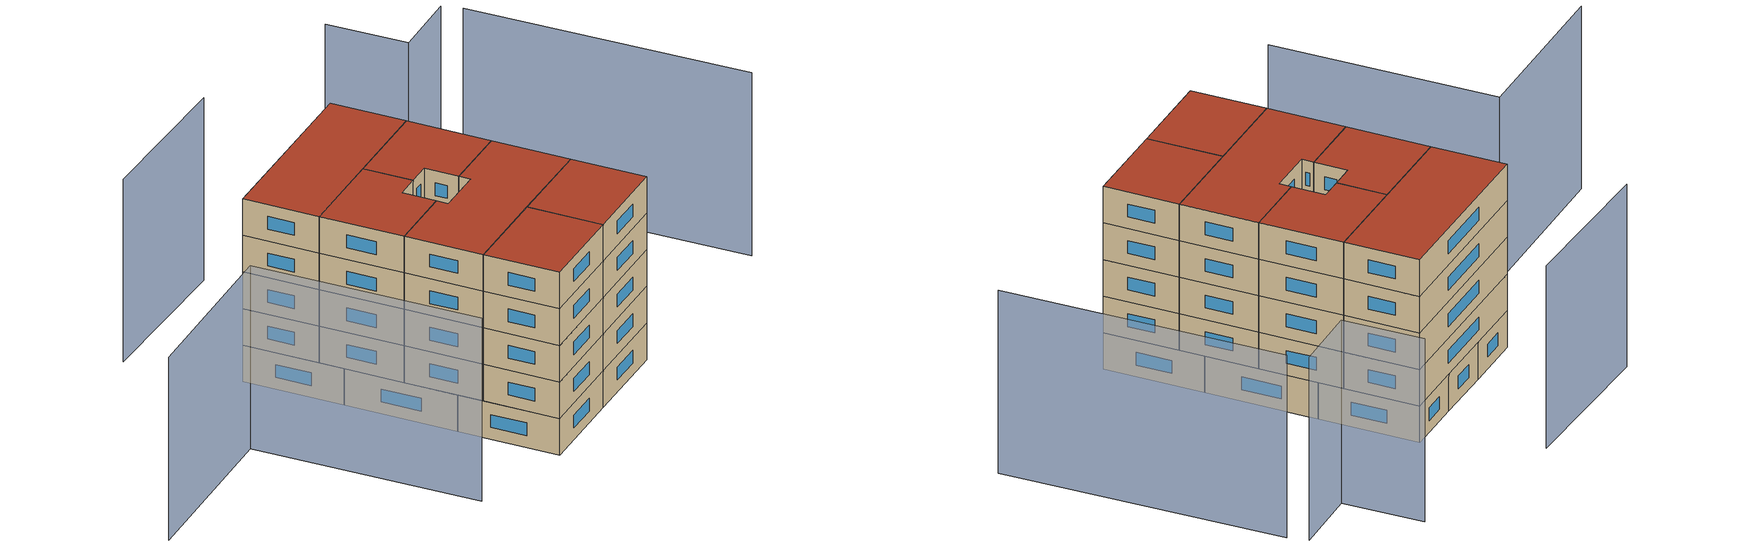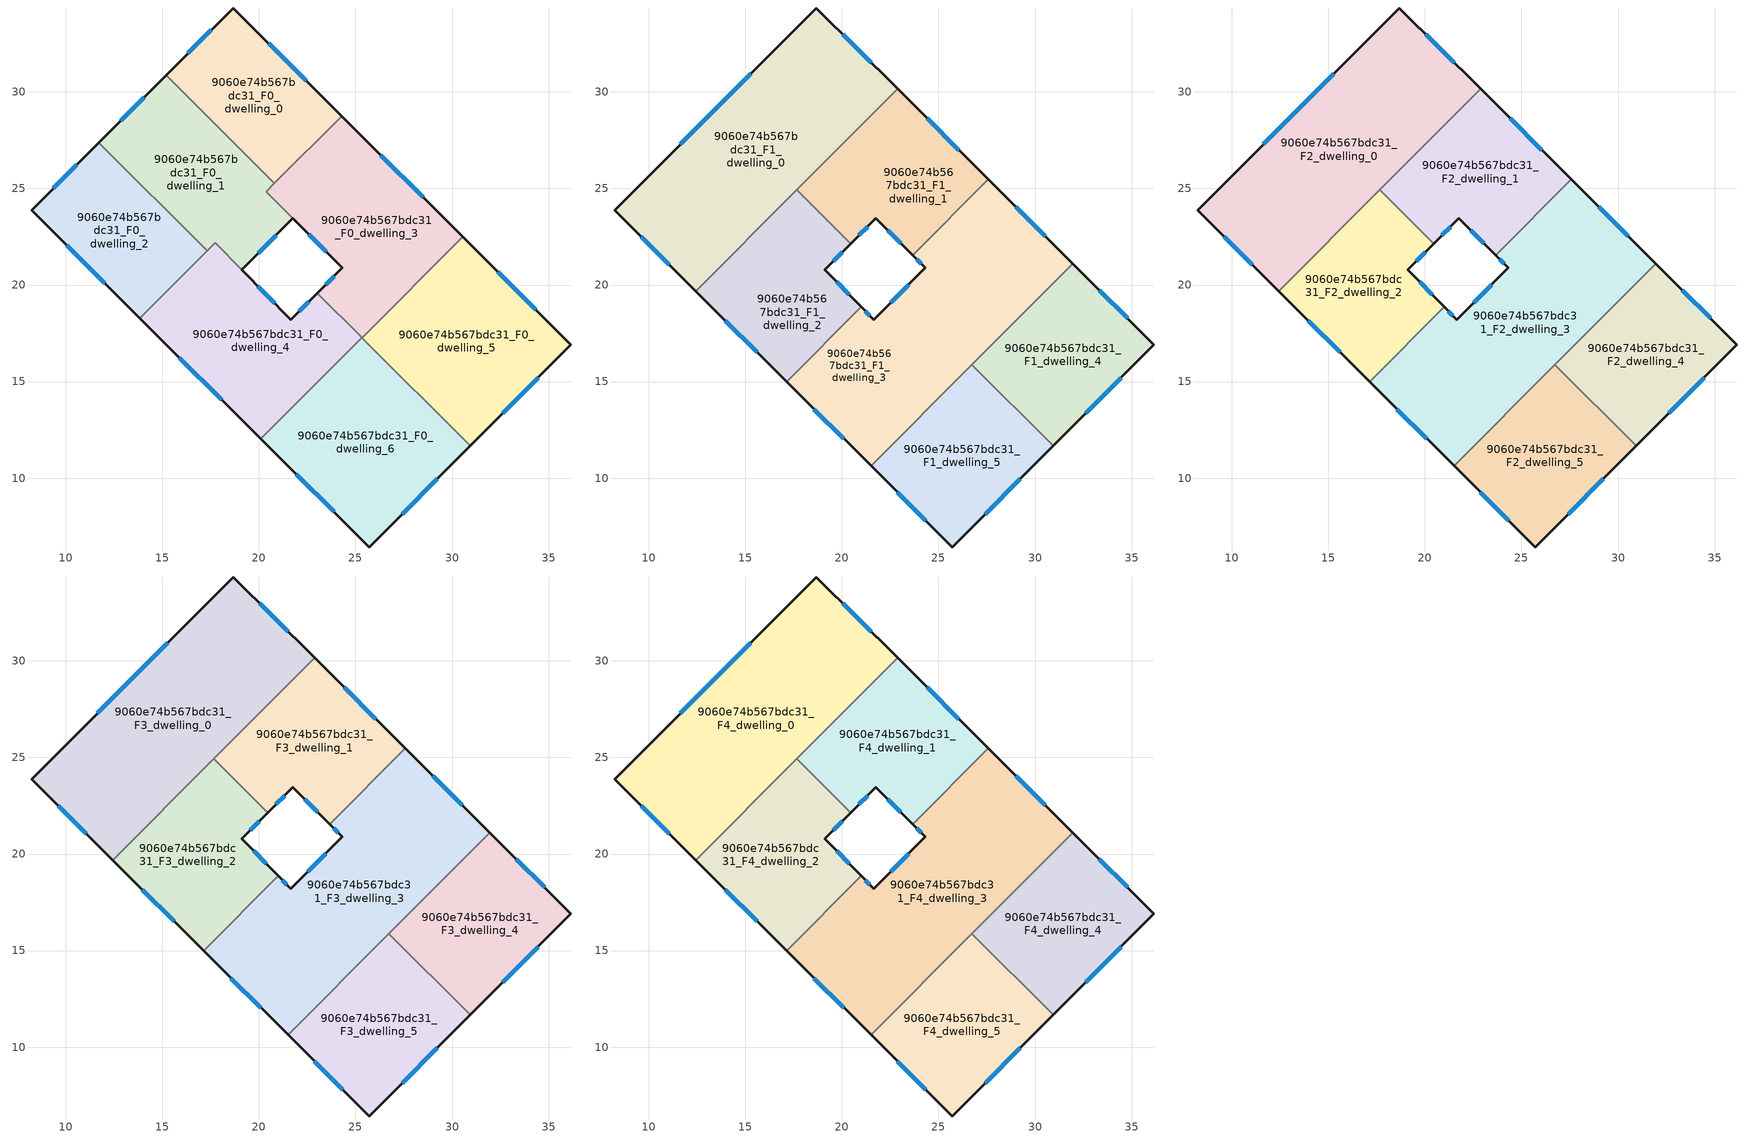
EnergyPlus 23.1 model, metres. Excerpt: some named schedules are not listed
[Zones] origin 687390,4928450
9060e74b567bdc31_F0_dwelling_0
 floor ground (EU_floor_Construction): 24.28,28.75 20.8,25.26 15.19,30.85 18.68,34.34 z0
 wall outside (EU_wall_Construction): 24.28,28.75 18.68,34.34 15.19,30.85 z0:3
 wall to 9060e74b567bdc31_F0_dwelling_1 (EU_wall_Construction): 15.19,30.85 20.8,25.26 z0:3
 wall to 9060e74b567bdc31_F0_dwelling_3 (EU_wall_Construction): 20.8,25.26 24.28,28.75 z0:3
 window (EU_Window_Construction): 17.54,33.21 16.33,31.99 / 22.46,30.57 20.5,32.53 z0.98:2.02
 ceiling adiabatic (EU_roof_Construction): 20.8,25.26 24.28,28.75 22.88,30.15 19.4,26.66 z3
9060e74b567bdc31_F0_dwelling_1
 floor ground (EU_floor_Construction): 20.8,25.26 20.38,24.83 21.76,23.45 19.11,20.78 17.73,22.18 17.32,21.77 11.71,27.36 15.19,30.85 z0
 wall outside (EU_wall_Construction): 15.19,30.85 11.71,27.36 / 19.11,20.78 21.76,23.45 z0:3
 wall to 9060e74b567bdc31_F0_dwelling_2 (EU_wall_Construction): 11.71,27.36 17.32,21.77 z0:3
 wall to 9060e74b567bdc31_F0_dwelling_4 (EU_wall_Construction): 17.32,21.77 17.73,22.18 19.11,20.78 z0:3
 wall to 9060e74b567bdc31_F0_dwelling_3 (EU_wall_Construction): 21.76,23.45 20.38,24.83 20.8,25.26 z0:3
 window (EU_Window_Construction): 14.06,29.72 12.84,28.5 / 19.97,21.65 20.9,22.59 z0.98:2.02
9060e74b567bdc31_F0_dwelling_2
 floor ground (EU_floor_Construction): 17.32,21.77 13.84,18.28 8.23,23.87 11.71,27.36 z0
 wall outside (EU_wall_Construction): 11.71,27.36 8.23,23.87 13.84,18.28 z0:3
 wall to 9060e74b567bdc31_F0_dwelling_4 (EU_wall_Construction): 13.84,18.28 17.32,21.77 z0:3
 window (EU_Window_Construction): 10.05,22.05 12.01,20.1 / 10.58,26.23 9.36,25.01 z0.98:2.02
9060e74b567bdc31_F0_dwelling_3
 floor ground (EU_floor_Construction): 30.55,22.5 25.34,17.28 23.03,19.58 24.33,20.88 20.38,24.83 24.28,28.75 z0
 wall outside (EU_wall_Construction): 30.55,22.5 24.28,28.75 / 21.76,23.45 24.33,20.88 23.03,19.58 z0:3
 wall to 9060e74b567bdc31_F0_dwelling_4 (EU_wall_Construction): 23.03,19.58 25.34,17.28 z0:3
 wall to 9060e74b567bdc31_F0_dwelling_5 (EU_wall_Construction): 25.34,17.28 30.55,22.5 z0:3
 window (EU_Window_Construction): 23.9,20.46 23.45,20.01 / 28.51,24.53 26.32,26.72 / 22.59,22.62 23.49,21.72 z0.98:2.02
9060e74b567bdc31_F0_dwelling_4
 floor ground (EU_floor_Construction): 23.03,19.58 25.34,17.28 20.1,12.03 13.84,18.28 17.73,22.18 21.65,18.2 z0
 wall outside (EU_wall_Construction): 23.03,19.58 21.65,18.2 19.11,20.78 / 13.84,18.28 20.1,12.03 z0:3
 wall to 9060e74b567bdc31_F0_dwelling_6 (EU_wall_Construction): 20.1,12.03 25.33,17.26 z0:3
 wall to 9060e74b567bdc31_F0_dwelling_5 (EU_wall_Construction): 25.32,17.26 25.34,17.28 z0:3
 window (EU_Window_Construction): 22.58,19.14 22.1,18.65 / 15.88,16.25 18.07,14.06 / 20.82,19.04 19.93,19.95 z0.98:2.02
9060e74b567bdc31_F0_dwelling_5
 floor ground (EU_floor_Construction): 36.16,16.9 30.94,11.67 25.32,17.26 30.55,22.5 z0
 wall outside (EU_wall_Construction): 30.94,11.67 36.16,16.9 30.55,22.5 z0:3
 wall to 9060e74b567bdc31_F0_dwelling_6 (EU_wall_Construction): 25.32,17.26 30.94,11.67 z0:3
 window (EU_Window_Construction): 34.33,18.72 32.37,20.68 / 32.63,13.37 34.46,15.2 z0.98:2.02
9060e74b567bdc31_F0_dwelling_6
 floor ground (EU_floor_Construction): 30.94,11.67 25.72,6.43 20.1,12.03 25.32,17.26 z0
 wall outside (EU_wall_Construction): 20.1,12.03 25.72,6.43 30.94,11.67 z0:3
 window (EU_Window_Construction): 27.41,8.14 29.24,9.97 / 21.93,10.21 23.89,8.25 z0.98:2.02
9060e74b567bdc31_F1_dwelling_0
 floor to 9060e74b567bdc31_F0_dwelling_0 (EU_floor_Construction): 22.88,30.15 19.4,26.66 15.19,30.85 18.68,34.34 z3
 floor to 9060e74b567bdc31_F0_dwelling_2 (EU_floor_Construction): 15.92,23.17 12.44,19.68 8.23,23.87 11.71,27.36 z3
 floor to 9060e74b567bdc31_F0_dwelling_1 (EU_floor_Construction): 19.4,26.66 15.92,23.17 11.71,27.36 15.19,30.85 z3
 wall outside (EU_wall_Construction): 22.88,30.15 18.68,34.34 8.23,23.87 12.44,19.68 z3:6
 wall to 9060e74b567bdc31_F1_dwelling_2 (EU_wall_Construction): 12.44,19.68 17.67,24.93 z3:6
 wall to 9060e74b567bdc31_F1_dwelling_1 (EU_wall_Construction): 17.67,24.93 22.88,30.15 z3:6
 window (EU_Window_Construction): 15.28,30.94 11.63,27.28 / 21.51,31.51 20.04,32.98 / 9.6,22.51 11.07,21.04 z3.98:5.02
9060e74b567bdc31_F1_dwelling_1
 floor to 9060e74b567bdc31_F0_dwelling_3 (EU_floor_Construction): 27.57,25.47 23.66,21.55 20.38,24.83 24.28,28.75 z3
 floor to 9060e74b567bdc31_F0_dwelling_1 (EU_floor_Construction): 20.8,25.26 20.38,24.83 21.76,23.45 20.46,22.15 17.67,24.92 19.4,26.66 z3
 floor adiabatic (EU_floor_Construction): 24.28,28.75 20.38,24.83 20.8,25.26 19.4,26.66 22.88,30.15 z3
 wall outside (EU_wall_Construction): 27.57,25.47 22.88,30.15 / 20.46,22.14 21.76,23.45 23.66,21.55 z3:6
 wall to 9060e74b567bdc31_F1_dwelling_2 (EU_wall_Construction): 17.67,24.92 20.46,22.14 z3:6
 wall to 9060e74b567bdc31_F1_dwelling_3 (EU_wall_Construction): 23.66,21.55 27.57,25.47 z3:6
 window (EU_Window_Construction): 26.05,26.99 24.41,28.63 / 22.38,22.83 23.04,22.17 / 20.88,22.57 21.33,23.03 z3.98:5.02
9060e74b567bdc31_F1_dwelling_2
 floor to 9060e74b567bdc31_F0_dwelling_1 (EU_floor_Construction): 20.46,22.15 19.11,20.78 17.73,22.18 17.32,21.77 15.92,23.17 17.67,24.92 z3
 floor to 9060e74b567bdc31_F0_dwelling_4 (EU_floor_Construction): 17.73,22.18 20.99,18.87 17.13,15 13.84,18.28 z3
 floor to 9060e74b567bdc31_F0_dwelling_2 (EU_floor_Construction): 17.32,21.77 13.84,18.28 12.44,19.68 15.92,23.17 z3
 wall outside (EU_wall_Construction): 12.44,19.68 17.13,15 / 20.99,18.87 19.11,20.78 20.46,22.14 z3:6
 wall to 9060e74b567bdc31_F1_dwelling_3 (EU_wall_Construction): 17.13,15 20.99,18.87 z3:6
 window (EU_Window_Construction): 13.96,18.15 15.6,16.52 / 19.55,21.23 20.02,21.7 / 20.38,19.49 19.72,20.16 z3.98:5.02
9060e74b567bdc31_F1_dwelling_3
 floor to 9060e74b567bdc31_F0_dwelling_4 (EU_floor_Construction): 25.34,17.28 20.1,12.03 17.13,15 20.99,18.87 21.65,18.2 23.03,19.58 z3
 floor to 9060e74b567bdc31_F0_dwelling_3 (EU_floor_Construction): 30.55,22.5 25.34,17.28 23.03,19.58 24.33,20.88 23.66,21.55 27.57,25.47 z3
 floor to 9060e74b567bdc31_F0_dwelling_5 (EU_floor_Construction): 31.95,21.1 26.73,15.87 25.33,17.26 30.55,22.5 z3
 floor to 9060e74b567bdc31_F0_dwelling_6 (EU_floor_Construction): 26.73,15.87 21.51,10.63 20.1,12.03 25.33,17.26 z3
 wall outside (EU_wall_Construction): 23.66,21.55 24.33,20.88 21.65,18.2 20.99,18.87 / 31.95,21.1 27.57,25.47 / 17.13,15 21.51,10.63 z3:6
 wall to 9060e74b567bdc31_F1_dwelling_4 (EU_wall_Construction): 26.73,15.87 31.95,21.1 z3:6
 wall to 9060e74b567bdc31_F1_dwelling_5 (EU_wall_Construction): 21.51,10.63 26.73,15.87 z3:6
 window (EU_Window_Construction): 21.43,18.42 21.21,18.65 / 23.45,20.01 22.52,19.08 / 23.88,21.33 24.11,21.1 / 30.53,22.52 29,24.05 / 18.55,13.58 20.08,12.05 z3.98:5.02
9060e74b567bdc31_F1_dwelling_4
 floor to 9060e74b567bdc31_F0_dwelling_5 (EU_floor_Construction): 36.16,16.9 30.94,11.67 26.73,15.87 31.95,21.1 z3
 wall outside (EU_wall_Construction): 30.94,11.67 36.16,16.9 31.95,21.1 z3:6
 wall to 9060e74b567bdc31_F1_dwelling_5 (EU_wall_Construction): 26.73,15.87 30.94,11.67 z3:6
 window (EU_Window_Construction): 34.79,18.27 33.32,19.74 / 32.63,13.37 34.46,15.2 z3.98:5.02
9060e74b567bdc31_F1_dwelling_5
 floor to 9060e74b567bdc31_F0_dwelling_6 (EU_floor_Construction): 30.94,11.67 25.72,6.43 21.51,10.63 26.73,15.87 z3
 wall outside (EU_wall_Construction): 21.51,10.63 25.72,6.43 30.94,11.67 z3:6
 window (EU_Window_Construction): 27.41,8.14 29.24,9.97 / 22.88,9.27 24.35,7.8 z3.98:5.02
9060e74b567bdc31_F2_dwelling_0
 floor to 9060e74b567bdc31_F1_dwelling_0 (EU_floor_Construction): 22.88,30.15 12.44,19.68 8.23,23.87 18.68,34.34 z6
 wall outside (EU_wall_Construction): 22.88,30.15 18.68,34.34 8.23,23.87 12.44,19.68 z6:9
 wall to 9060e74b567bdc31_F2_dwelling_2 (EU_wall_Construction): 12.44,19.68 17.67,24.93 z6:9
 wall to 9060e74b567bdc31_F2_dwelling_1 (EU_wall_Construction): 17.67,24.93 22.88,30.15 z6:9
 window (EU_Window_Construction): 15.28,30.94 11.63,27.28 / 21.51,31.51 20.04,32.98 / 9.6,22.51 11.07,21.04 z6.98:8.02
9060e74b567bdc31_F2_dwelling_1
 floor to 9060e74b567bdc31_F1_dwelling_1 (EU_floor_Construction): 27.57,25.47 23.66,21.55 21.76,23.45 20.46,22.14 17.67,24.92 22.88,30.15 z6
 wall outside (EU_wall_Construction): 27.57,25.47 22.88,30.15 / 20.46,22.14 21.76,23.45 23.66,21.55 z6:9
 wall to 9060e74b567bdc31_F2_dwelling_2 (EU_wall_Construction): 17.67,24.92 20.46,22.14 z6:9
 wall to 9060e74b567bdc31_F2_dwelling_3 (EU_wall_Construction): 23.66,21.55 27.57,25.47 z6:9
 window (EU_Window_Construction): 26.05,26.99 24.41,28.63 / 22.38,22.83 23.04,22.17 / 20.88,22.57 21.33,23.03 z6.98:8.02
9060e74b567bdc31_F2_dwelling_2
 floor to 9060e74b567bdc31_F1_dwelling_2 (EU_floor_Construction): 20.46,22.14 19.11,20.78 20.99,18.87 17.13,15 12.44,19.68 17.67,24.92 z6
 wall outside (EU_wall_Construction): 12.44,19.68 17.13,15 / 20.99,18.87 19.11,20.78 20.46,22.14 z6:9
 wall to 9060e74b567bdc31_F2_dwelling_3 (EU_wall_Construction): 17.13,15 20.99,18.87 z6:9
 window (EU_Window_Construction): 13.96,18.15 15.6,16.52 / 19.55,21.23 20.02,21.7 / 20.38,19.49 19.72,20.16 z6.98:8.02
9060e74b567bdc31_F2_dwelling_3
 floor to 9060e74b567bdc31_F1_dwelling_3 (EU_floor_Construction): 31.95,21.1 21.51,10.63 17.13,15 20.99,18.87 21.65,18.2 24.33,20.88 23.66,21.55 27.57,25.47 z6
 wall outside (EU_wall_Construction): 23.66,21.55 24.33,20.88 21.65,18.2 20.99,18.87 / 31.95,21.1 27.57,25.47 / 17.13,15 21.51,10.63 z6:9
 wall to 9060e74b567bdc31_F2_dwelling_4 (EU_wall_Construction): 26.73,15.87 31.95,21.1 z6:9
 wall to 9060e74b567bdc31_F2_dwelling_5 (EU_wall_Construction): 21.51,10.63 26.73,15.87 z6:9
 window (EU_Window_Construction): 21.43,18.42 21.21,18.65 / 23.45,20.01 22.52,19.08 / 23.88,21.33 24.11,21.1 / 30.53,22.52 29,24.05 / 18.55,13.58 20.08,12.05 z6.98:8.02
9060e74b567bdc31_F2_dwelling_4
 floor to 9060e74b567bdc31_F1_dwelling_4 (EU_floor_Construction): 36.16,16.9 30.94,11.67 26.73,15.87 31.95,21.1 z6
 wall outside (EU_wall_Construction): 30.94,11.67 36.16,16.9 31.95,21.1 z6:9
 wall to 9060e74b567bdc31_F2_dwelling_5 (EU_wall_Construction): 26.73,15.87 30.94,11.67 z6:9
 window (EU_Window_Construction): 34.79,18.27 33.32,19.74 / 32.63,13.37 34.46,15.2 z6.98:8.02
9060e74b567bdc31_F2_dwelling_5
 floor to 9060e74b567bdc31_F1_dwelling_5 (EU_floor_Construction): 30.94,11.67 25.72,6.43 21.51,10.63 26.73,15.87 z6
 wall outside (EU_wall_Construction): 21.51,10.63 25.72,6.43 30.94,11.67 z6:9
 window (EU_Window_Construction): 27.41,8.14 29.24,9.97 / 22.88,9.27 24.35,7.8 z6.98:8.02
9060e74b567bdc31_F3_dwelling_0
 floor to 9060e74b567bdc31_F2_dwelling_0 (EU_floor_Construction): 22.88,30.15 12.44,19.68 8.23,23.87 18.68,34.34 z9
 wall outside (EU_wall_Construction): 22.88,30.15 18.68,34.34 8.23,23.87 12.44,19.68 z9:12
 wall to 9060e74b567bdc31_F3_dwelling_2 (EU_wall_Construction): 12.44,19.68 17.67,24.93 z9:12
 wall to 9060e74b567bdc31_F3_dwelling_1 (EU_wall_Construction): 17.67,24.93 22.88,30.15 z9:12
 window (EU_Window_Construction): 15.28,30.94 11.63,27.28 / 21.51,31.51 20.04,32.98 / 9.6,22.51 11.07,21.04 z9.98:11.02
9060e74b567bdc31_F3_dwelling_1
 floor to 9060e74b567bdc31_F2_dwelling_1 (EU_floor_Construction): 27.57,25.47 23.66,21.55 21.76,23.45 20.46,22.14 17.67,24.92 22.88,30.15 z9
 wall outside (EU_wall_Construction): 27.57,25.47 22.88,30.15 / 20.46,22.14 21.76,23.45 23.66,21.55 z9:12
 wall to 9060e74b567bdc31_F3_dwelling_2 (EU_wall_Construction): 17.67,24.92 20.46,22.14 z9:12
 wall to 9060e74b567bdc31_F3_dwelling_3 (EU_wall_Construction): 23.66,21.55 27.57,25.47 z9:12
 window (EU_Window_Construction): 26.05,26.99 24.41,28.63 / 22.38,22.83 23.04,22.17 / 20.88,22.57 21.33,23.03 z9.98:11.02
9060e74b567bdc31_F3_dwelling_2
 floor to 9060e74b567bdc31_F2_dwelling_2 (EU_floor_Construction): 20.46,22.14 19.11,20.78 20.99,18.87 17.13,15 12.44,19.68 17.67,24.92 z9
 wall outside (EU_wall_Construction): 12.44,19.68 17.13,15 / 20.99,18.87 19.11,20.78 20.46,22.14 z9:12
 wall to 9060e74b567bdc31_F3_dwelling_3 (EU_wall_Construction): 17.13,15 20.99,18.87 z9:12
 window (EU_Window_Construction): 13.96,18.15 15.6,16.52 / 19.55,21.23 20.02,21.7 / 20.38,19.49 19.72,20.16 z9.98:11.02
9060e74b567bdc31_F3_dwelling_3
 floor to 9060e74b567bdc31_F2_dwelling_3 (EU_floor_Construction): 31.95,21.1 21.51,10.63 17.13,15 20.99,18.87 21.65,18.2 24.33,20.88 23.66,21.55 27.57,25.47 z9
 wall outside (EU_wall_Construction): 23.66,21.55 24.33,20.88 21.65,18.2 20.99,18.87 / 31.95,21.1 27.57,25.47 / 17.13,15 21.51,10.63 z9:12
 wall to 9060e74b567bdc31_F3_dwelling_4 (EU_wall_Construction): 26.73,15.87 31.95,21.1 z9:12
 wall to 9060e74b567bdc31_F3_dwelling_5 (EU_wall_Construction): 21.51,10.63 26.73,15.87 z9:12
 window (EU_Window_Construction): 21.43,18.42 21.21,18.65 / 23.45,20.01 22.52,19.08 / 23.88,21.33 24.11,21.1 / 30.53,22.52 29,24.05 / 18.55,13.58 20.08,12.05 z9.98:11.02
9060e74b567bdc31_F3_dwelling_4
 floor to 9060e74b567bdc31_F2_dwelling_4 (EU_floor_Construction): 36.16,16.9 30.94,11.67 26.73,15.87 31.95,21.1 z9
 wall outside (EU_wall_Construction): 30.94,11.67 36.16,16.9 31.95,21.1 z9:12
 wall to 9060e74b567bdc31_F3_dwelling_5 (EU_wall_Construction): 26.73,15.87 30.94,11.67 z9:12
 window (EU_Window_Construction): 34.79,18.27 33.32,19.74 / 32.63,13.37 34.46,15.2 z9.98:11.02
9060e74b567bdc31_F3_dwelling_5
 floor to 9060e74b567bdc31_F2_dwelling_5 (EU_floor_Construction): 30.94,11.67 25.72,6.43 21.51,10.63 26.73,15.87 z9
 wall outside (EU_wall_Construction): 21.51,10.63 25.72,6.43 30.94,11.67 z9:12
 window (EU_Window_Construction): 27.41,8.14 29.24,9.97 / 22.88,9.27 24.35,7.8 z9.98:11.02
9060e74b567bdc31_F4_dwelling_0
 floor to 9060e74b567bdc31_F3_dwelling_0 (EU_floor_Construction): 22.88,30.15 12.44,19.68 8.23,23.87 18.68,34.34 z12
 wall outside (EU_wall_Construction): 22.88,30.15 18.68,34.34 8.23,23.87 12.44,19.68 z12:15
 wall to 9060e74b567bdc31_F4_dwelling_2 (EU_wall_Construction): 12.44,19.68 17.67,24.93 z12:15
 wall to 9060e74b567bdc31_F4_dwelling_1 (EU_wall_Construction): 17.67,24.93 22.88,30.15 z12:15
 window (EU_Window_Construction): 15.28,30.94 11.63,27.28 / 21.51,31.51 20.04,32.98 / 9.6,22.51 11.07,21.04 z12.98:14.02
 roof outside (EU_roof_Construction): 12.44,19.68 22.88,30.15 18.68,34.34 8.23,23.87 z15
9060e74b567bdc31_F4_dwelling_1
 floor to 9060e74b567bdc31_F3_dwelling_1 (EU_floor_Construction): 27.57,25.47 23.66,21.55 21.76,23.45 20.46,22.14 17.67,24.92 22.88,30.15 z12
 wall outside (EU_wall_Construction): 27.57,25.47 22.88,30.15 / 20.46,22.14 21.76,23.45 23.66,21.55 z12:15
 wall to 9060e74b567bdc31_F4_dwelling_2 (EU_wall_Construction): 17.67,24.92 20.46,22.14 z12:15
 wall to 9060e74b567bdc31_F4_dwelling_3 (EU_wall_Construction): 23.66,21.55 27.57,25.47 z12:15
 window (EU_Window_Construction): 26.05,26.99 24.41,28.63 / 22.38,22.83 23.04,22.17 / 20.88,22.57 21.33,23.03 z12.98:14.02
 roof outside (EU_roof_Construction): 23.66,21.55 27.57,25.47 22.88,30.15 17.67,24.92 20.46,22.14 21.76,23.45 z15
9060e74b567bdc31_F4_dwelling_2
 floor to 9060e74b567bdc31_F3_dwelling_2 (EU_floor_Construction): 20.46,22.14 19.11,20.78 20.99,18.87 17.13,15 12.44,19.68 17.67,24.92 z12
 wall outside (EU_wall_Construction): 12.44,19.68 17.13,15 / 20.99,18.87 19.11,20.78 20.46,22.14 z12:15
 wall to 9060e74b567bdc31_F4_dwelling_3 (EU_wall_Construction): 17.13,15 20.99,18.87 z12:15
 window (EU_Window_Construction): 13.96,18.15 15.6,16.52 / 19.55,21.23 20.02,21.7 / 20.38,19.49 19.72,20.16 z12.98:14.02
 roof outside (EU_roof_Construction): 17.13,15 20.99,18.87 19.11,20.78 20.46,22.14 17.67,24.92 12.44,19.68 z15
9060e74b567bdc31_F4_dwelling_3
 floor to 9060e74b567bdc31_F3_dwelling_3 (EU_floor_Construction): 31.95,21.1 21.51,10.63 17.13,15 20.99,18.87 21.65,18.2 24.33,20.88 23.66,21.55 27.57,25.47 z12
 wall outside (EU_wall_Construction): 23.66,21.55 24.33,20.88 21.65,18.2 20.99,18.87 / 31.95,21.1 27.57,25.47 / 17.13,15 21.51,10.63 z12:15
 wall to 9060e74b567bdc31_F4_dwelling_4 (EU_wall_Construction): 26.73,15.87 31.95,21.1 z12:15
 wall to 9060e74b567bdc31_F4_dwelling_5 (EU_wall_Construction): 21.51,10.63 26.73,15.87 z12:15
 window (EU_Window_Construction): 21.43,18.42 21.21,18.65 / 23.45,20.01 22.52,19.08 / 23.88,21.33 24.11,21.1 / 30.53,22.52 29,24.05 / 18.55,13.58 20.08,12.05 z12.98:14.02
 roof outside (EU_roof_Construction): 21.51,10.63 31.95,21.1 27.57,25.47 23.66,21.55 24.33,20.88 21.65,18.2 20.99,18.87 17.13,15 z15
9060e74b567bdc31_F4_dwelling_4
 floor to 9060e74b567bdc31_F3_dwelling_4 (EU_floor_Construction): 36.16,16.9 30.94,11.67 26.73,15.87 31.95,21.1 z12
 wall outside (EU_wall_Construction): 30.94,11.67 36.16,16.9 31.95,21.1 z12:15
 wall to 9060e74b567bdc31_F4_dwelling_5 (EU_wall_Construction): 26.73,15.87 30.94,11.67 z12:15
 window (EU_Window_Construction): 34.79,18.27 33.32,19.74 / 32.63,13.37 34.46,15.2 z12.98:14.02
 roof outside (EU_roof_Construction): 30.94,11.67 36.16,16.9 31.95,21.1 26.73,15.87 z15
9060e74b567bdc31_F4_dwelling_5
 floor to 9060e74b567bdc31_F3_dwelling_5 (EU_floor_Construction): 30.94,11.67 25.72,6.43 21.51,10.63 26.73,15.87 z12
 wall outside (EU_wall_Construction): 21.51,10.63 25.72,6.43 30.94,11.67 z12:15
 window (EU_Window_Construction): 27.41,8.14 29.24,9.97 / 22.88,9.27 24.35,7.8 z12.98:14.02
 roof outside (EU_roof_Construction): 25.72,6.43 30.94,11.67 26.73,15.87 21.51,10.63 z15
shading: -4.37,4.83 5.46,14.86 / 5.46,14.86 18.32,2.27 / 10.53,38.19 1.23,29.41 / 48.18,28.05 32.13,43.63 / 30.74,44.44 26.82,40.37 / 26.82,40.37 22.18,44.83 z0:15
[Building]
EU S2 Campaign: North Axis=0; Terrain=City; Solar Distribution=FullExterior
[Site:Location]
Bologna: Latitude=44.5; Longitude=11.25; Time Zone=1; Elevation=37
[SizingPeriod:WeatherFileDays]
AnnualSizingPeriod: Begin Month=1; Begin Day of Month=1; End Month=12; End Day of Month=31; Day of Week for Start Day=Monday; Use Weather File Daylight Saving Period=No; Use Weather File Rain and Snow Indicators=No
[MATERIAL]
EU_InternalMass_Material: Roughness=MediumRough; Thickness=0.1; Conductivity=1; Density=1800; Specific Heat=900; Thermal Absorptance=0.9; Solar Absorptance=0.7; Visible Absorptance=0.7
[MATERIAL:NOMASS] Roughness=MediumRough; Thermal Absorptance=0.9; Solar Absorptance=0.7; Visible Absorptance=0.7
Name | Thermal Resistance
EU_wall_NoMass | 0.905828
EU_roof_NoMass | 0.37593
EU_floor_NoMass | 0.67114
[WINDOWMATERIAL:SIMPLEGLAZINGSYSTEM]
EU_Window_SimpleGlazing: UFactor=4.52486; Solar Heat Gain Coefficient=0.85; Visible Transmittance=0.85
[CONSTRUCTION]
EU_wall_Construction: EU_wall_NoMass
EU_roof_Construction: EU_roof_NoMass
EU_floor_Construction: EU_floor_NoMass
EU_Window_Construction: EU_Window_SimpleGlazing
EU_InternalMass_Construction: EU_InternalMass_Material
[ZONE] Type=1; Multiplier=1; Ceiling Height=autocalculate; Floor Area=autocalculate; Part of Total Floor Area=Yes
Name | Volume
9060e74b567bdc31_F0_dwelling_0 | 117.177
9060e74b567bdc31_F1_dwelling_0; 9060e74b567bdc31_F2_dwelling_0; 9060e74b567bdc31_F3_dwelling_0; 9060e74b567bdc31_F4_dwelling_0 | 263.621
9060e74b567bdc31_F0_dwelling_1 | 139.225
9060e74b567bdc31_F1_dwelling_1; 9060e74b567bdc31_F2_dwelling_1; 9060e74b567bdc31_F3_dwelling_1; 9060e74b567bdc31_F4_dwelling_1; 9060e74b567bdc31_F1_dwelling_2; 9060e74b567bdc31_F2_dwelling_2; 9060e74b567bdc31_F3_dwelling_2; 9060e74b567bdc31_F4_dwelling_2 | 131.827
9060e74b567bdc31_F0_dwelling_2 | 117.174
9060e74b567bdc31_F0_dwelling_3 | 164.961
9060e74b567bdc31_F1_dwelling_3; 9060e74b567bdc31_F2_dwelling_3; 9060e74b567bdc31_F3_dwelling_3; 9060e74b567bdc31_F4_dwelling_3 | 263.628
9060e74b567bdc31_F0_dwelling_4 | 164.542
9060e74b567bdc31_F1_dwelling_4; 9060e74b567bdc31_F2_dwelling_4; 9060e74b567bdc31_F3_dwelling_4; 9060e74b567bdc31_F4_dwelling_4 | 131.824
9060e74b567bdc31_F0_dwelling_5 | 175.772
9060e74b567bdc31_F1_dwelling_5; 9060e74b567bdc31_F2_dwelling_5; 9060e74b567bdc31_F3_dwelling_5; 9060e74b567bdc31_F4_dwelling_5 | 131.826
9060e74b567bdc31_F0_dwelling_6 | 175.754
[INTERNALMASS] Construction=EU_InternalMass_Construction
Name | Zone or ZoneList | Surface Area
9060e74b567bdc31_F0_dwelling_0_EU_InternalMass | 9060e74b567bdc31_F0_dwelling_0 | 39.059
9060e74b567bdc31_F0_dwelling_1_EU_InternalMass | 9060e74b567bdc31_F0_dwelling_1 | 46.4085
9060e74b567bdc31_F0_dwelling_2_EU_InternalMass | 9060e74b567bdc31_F0_dwelling_2 | 39.0575
9060e74b567bdc31_F0_dwelling_3_EU_InternalMass | 9060e74b567bdc31_F0_dwelling_3 | 54.986
9060e74b567bdc31_F0_dwelling_4_EU_InternalMass | 9060e74b567bdc31_F0_dwelling_4 | 54.8457
9060e74b567bdc31_F0_dwelling_5_EU_InternalMass | 9060e74b567bdc31_F0_dwelling_5 | 58.5905
9060e74b567bdc31_F0_dwelling_6_EU_InternalMass | 9060e74b567bdc31_F0_dwelling_6 | 58.5847
9060e74b567bdc31_F1_dwelling_0_EU_InternalMass | 9060e74b567bdc31_F1_dwelling_0 | 87.8735
9060e74b567bdc31_F1_dwelling_1_EU_InternalMass | 9060e74b567bdc31_F1_dwelling_1 | 43.9427
9060e74b567bdc31_F1_dwelling_2_EU_InternalMass | 9060e74b567bdc31_F1_dwelling_2 | 43.9426
9060e74b567bdc31_F1_dwelling_3_EU_InternalMass | 9060e74b567bdc31_F1_dwelling_3 | 87.8756
9060e74b567bdc31_F1_dwelling_4_EU_InternalMass | 9060e74b567bdc31_F1_dwelling_4 | 43.9414
9060e74b567bdc31_F1_dwelling_5_EU_InternalMass | 9060e74b567bdc31_F1_dwelling_5 | 43.9419
9060e74b567bdc31_F2_dwelling_0_EU_InternalMass | 9060e74b567bdc31_F2_dwelling_0 | 87.8735
9060e74b567bdc31_F2_dwelling_1_EU_InternalMass | 9060e74b567bdc31_F2_dwelling_1 | 43.9427
9060e74b567bdc31_F2_dwelling_2_EU_InternalMass | 9060e74b567bdc31_F2_dwelling_2 | 43.9426
9060e74b567bdc31_F2_dwelling_3_EU_InternalMass | 9060e74b567bdc31_F2_dwelling_3 | 87.8756
9060e74b567bdc31_F2_dwelling_4_EU_InternalMass | 9060e74b567bdc31_F2_dwelling_4 | 43.9414
9060e74b567bdc31_F2_dwelling_5_EU_InternalMass | 9060e74b567bdc31_F2_dwelling_5 | 43.9419
9060e74b567bdc31_F3_dwelling_0_EU_InternalMass | 9060e74b567bdc31_F3_dwelling_0 | 87.8735
9060e74b567bdc31_F3_dwelling_1_EU_InternalMass | 9060e74b567bdc31_F3_dwelling_1 | 43.9427
9060e74b567bdc31_F3_dwelling_2_EU_InternalMass | 9060e74b567bdc31_F3_dwelling_2 | 43.9426
9060e74b567bdc31_F3_dwelling_3_EU_InternalMass | 9060e74b567bdc31_F3_dwelling_3 | 87.8756
9060e74b567bdc31_F3_dwelling_4_EU_InternalMass | 9060e74b567bdc31_F3_dwelling_4 | 43.9414
9060e74b567bdc31_F3_dwelling_5_EU_InternalMass | 9060e74b567bdc31_F3_dwelling_5 | 43.9419
9060e74b567bdc31_F4_dwelling_0_EU_InternalMass | 9060e74b567bdc31_F4_dwelling_0 | 87.8735
9060e74b567bdc31_F4_dwelling_1_EU_InternalMass | 9060e74b567bdc31_F4_dwelling_1 | 43.9427
9060e74b567bdc31_F4_dwelling_2_EU_InternalMass | 9060e74b567bdc31_F4_dwelling_2 | 43.9426
9060e74b567bdc31_F4_dwelling_3_EU_InternalMass | 9060e74b567bdc31_F4_dwelling_3 | 87.8756
9060e74b567bdc31_F4_dwelling_4_EU_InternalMass | 9060e74b567bdc31_F4_dwelling_4 | 43.9414
9060e74b567bdc31_F4_dwelling_5_EU_InternalMass | 9060e74b567bdc31_F4_dwelling_5 | 43.9419
[OTHEREQUIPMENT] Fuel Type=Electricity; Design Level Calculation Method=Watts/Area; Power per Zone Floor Area=1; Fraction Latent=0; Fraction Radiant=0; Fraction Lost=0; Carbon Dioxide Generation Rate=0; EndUse Subcategory=EU_Step8_InternalGains
Name | Zone or ZoneList or Space or SpaceList | Schedule
EU_Step8_InternalGain_9060e74b567bdc31_F0_dwelling_0_f000 | 9060e74b567bdc31_F0_dwelling_0 | EU_Step8_GainSchedule_9060e74b567bdc31_F0_dwelling_0_f000
EU_Step8_InternalGain_9060e74b567bdc31_F0_dwelling_1_f000 | 9060e74b567bdc31_F0_dwelling_1 | EU_Step8_GainSchedule_9060e74b567bdc31_F0_dwelling_1_f000
EU_Step8_InternalGain_9060e74b567bdc31_F0_dwelling_2_f000 | 9060e74b567bdc31_F0_dwelling_2 | EU_Step8_GainSchedule_9060e74b567bdc31_F0_dwelling_2_f000
EU_Step8_InternalGain_9060e74b567bdc31_F0_dwelling_3_f000 | 9060e74b567bdc31_F0_dwelling_3 | EU_Step8_GainSchedule_9060e74b567bdc31_F0_dwelling_3_f000
EU_Step8_InternalGain_9060e74b567bdc31_F0_dwelling_4_f000 | 9060e74b567bdc31_F0_dwelling_4 | EU_Step8_GainSchedule_9060e74b567bdc31_F0_dwelling_4_f000
EU_Step8_InternalGain_9060e74b567bdc31_F0_dwelling_5_f000 | 9060e74b567bdc31_F0_dwelling_5 | EU_Step8_GainSchedule_9060e74b567bdc31_F0_dwelling_5_f000
EU_Step8_InternalGain_9060e74b567bdc31_F0_dwelling_6_f000 | 9060e74b567bdc31_F0_dwelling_6 | EU_Step8_GainSchedule_9060e74b567bdc31_F0_dwelling_6_f000
EU_Step8_InternalGain_9060e74b567bdc31_F1_dwelling_0_f000 | 9060e74b567bdc31_F1_dwelling_0 | EU_Step8_GainSchedule_9060e74b567bdc31_F1_dwelling_0_f000
EU_Step8_InternalGain_9060e74b567bdc31_F1_dwelling_1_f000 | 9060e74b567bdc31_F1_dwelling_1 | EU_Step8_GainSchedule_9060e74b567bdc31_F1_dwelling_1_f000
EU_Step8_InternalGain_9060e74b567bdc31_F1_dwelling_2_f000 | 9060e74b567bdc31_F1_dwelling_2 | EU_Step8_GainSchedule_9060e74b567bdc31_F1_dwelling_2_f000
EU_Step8_InternalGain_9060e74b567bdc31_F1_dwelling_3_f000 | 9060e74b567bdc31_F1_dwelling_3 | EU_Step8_GainSchedule_9060e74b567bdc31_F1_dwelling_3_f000
EU_Step8_InternalGain_9060e74b567bdc31_F1_dwelling_4_f000 | 9060e74b567bdc31_F1_dwelling_4 | EU_Step8_GainSchedule_9060e74b567bdc31_F1_dwelling_4_f000
EU_Step8_InternalGain_9060e74b567bdc31_F1_dwelling_5_f000 | 9060e74b567bdc31_F1_dwelling_5 | EU_Step8_GainSchedule_9060e74b567bdc31_F1_dwelling_5_f000
EU_Step8_InternalGain_9060e74b567bdc31_F2_dwelling_0_f000 | 9060e74b567bdc31_F2_dwelling_0 | EU_Step8_GainSchedule_9060e74b567bdc31_F2_dwelling_0_f000
EU_Step8_InternalGain_9060e74b567bdc31_F2_dwelling_1_f000 | 9060e74b567bdc31_F2_dwelling_1 | EU_Step8_GainSchedule_9060e74b567bdc31_F2_dwelling_1_f000
EU_Step8_InternalGain_9060e74b567bdc31_F2_dwelling_2_f000 | 9060e74b567bdc31_F2_dwelling_2 | EU_Step8_GainSchedule_9060e74b567bdc31_F2_dwelling_2_f000
EU_Step8_InternalGain_9060e74b567bdc31_F2_dwelling_3_f000 | 9060e74b567bdc31_F2_dwelling_3 | EU_Step8_GainSchedule_9060e74b567bdc31_F2_dwelling_3_f000
EU_Step8_InternalGain_9060e74b567bdc31_F2_dwelling_4_f000 | 9060e74b567bdc31_F2_dwelling_4 | EU_Step8_GainSchedule_9060e74b567bdc31_F2_dwelling_4_f000
EU_Step8_InternalGain_9060e74b567bdc31_F2_dwelling_5_f000 | 9060e74b567bdc31_F2_dwelling_5 | EU_Step8_GainSchedule_9060e74b567bdc31_F2_dwelling_5_f000
EU_Step8_InternalGain_9060e74b567bdc31_F3_dwelling_0_f000 | 9060e74b567bdc31_F3_dwelling_0 | EU_Step8_GainSchedule_9060e74b567bdc31_F3_dwelling_0_f000
EU_Step8_InternalGain_9060e74b567bdc31_F3_dwelling_1_f000 | 9060e74b567bdc31_F3_dwelling_1 | EU_Step8_GainSchedule_9060e74b567bdc31_F3_dwelling_1_f000
EU_Step8_InternalGain_9060e74b567bdc31_F3_dwelling_2_f000 | 9060e74b567bdc31_F3_dwelling_2 | EU_Step8_GainSchedule_9060e74b567bdc31_F3_dwelling_2_f000
EU_Step8_InternalGain_9060e74b567bdc31_F3_dwelling_3_f000 | 9060e74b567bdc31_F3_dwelling_3 | EU_Step8_GainSchedule_9060e74b567bdc31_F3_dwelling_3_f000
EU_Step8_InternalGain_9060e74b567bdc31_F3_dwelling_4_f000 | 9060e74b567bdc31_F3_dwelling_4 | EU_Step8_GainSchedule_9060e74b567bdc31_F3_dwelling_4_f000
EU_Step8_InternalGain_9060e74b567bdc31_F3_dwelling_5_f000 | 9060e74b567bdc31_F3_dwelling_5 | EU_Step8_GainSchedule_9060e74b567bdc31_F3_dwelling_5_f000
EU_Step8_InternalGain_9060e74b567bdc31_F4_dwelling_0_f000 | 9060e74b567bdc31_F4_dwelling_0 | EU_Step8_GainSchedule_9060e74b567bdc31_F4_dwelling_0_f000
EU_Step8_InternalGain_9060e74b567bdc31_F4_dwelling_1_f000 | 9060e74b567bdc31_F4_dwelling_1 | EU_Step8_GainSchedule_9060e74b567bdc31_F4_dwelling_1_f000
EU_Step8_InternalGain_9060e74b567bdc31_F4_dwelling_2_f000 | 9060e74b567bdc31_F4_dwelling_2 | EU_Step8_GainSchedule_9060e74b567bdc31_F4_dwelling_2_f000
EU_Step8_InternalGain_9060e74b567bdc31_F4_dwelling_3_f000 | 9060e74b567bdc31_F4_dwelling_3 | EU_Step8_GainSchedule_9060e74b567bdc31_F4_dwelling_3_f000
EU_Step8_InternalGain_9060e74b567bdc31_F4_dwelling_4_f000 | 9060e74b567bdc31_F4_dwelling_4 | EU_Step8_GainSchedule_9060e74b567bdc31_F4_dwelling_4_f000
EU_Step8_InternalGain_9060e74b567bdc31_F4_dwelling_5_f000 | 9060e74b567bdc31_F4_dwelling_5 | EU_Step8_GainSchedule_9060e74b567bdc31_F4_dwelling_5_f000
[ZONEVENTILATION:DESIGNFLOWRATE] Schedule=EU_AlwaysOn; Design Flow Rate Calculation Method=AirChanges/Hour; Air Changes per Hour=0.73129; Ventilation Type=Natural; Fan Pressure Rise=0; Fan Total Efficiency=1; Constant Term Coefficient=1; Temperature Term Coefficient=0; Velocity Term Coefficient=0; Velocity Squared Term Coefficient=0; Minimum Indoor Temperature=-100; Maximum Indoor Temperature=100; Delta Temperature=-100; Minimum Outdoor Temperature=-100; Maximum Outdoor Temperature=100; Maximum Wind Speed=40
Name | Zone or ZoneList or Space or SpaceList
EU_ConstantAir_9060e74b567bdc31_F0_dwelling_0 | 9060e74b567bdc31_F0_dwelling_0
EU_ConstantAir_9060e74b567bdc31_F0_dwelling_1 | 9060e74b567bdc31_F0_dwelling_1
EU_ConstantAir_9060e74b567bdc31_F0_dwelling_2 | 9060e74b567bdc31_F0_dwelling_2
EU_ConstantAir_9060e74b567bdc31_F0_dwelling_3 | 9060e74b567bdc31_F0_dwelling_3
EU_ConstantAir_9060e74b567bdc31_F0_dwelling_4 | 9060e74b567bdc31_F0_dwelling_4
EU_ConstantAir_9060e74b567bdc31_F0_dwelling_5 | 9060e74b567bdc31_F0_dwelling_5
EU_ConstantAir_9060e74b567bdc31_F0_dwelling_6 | 9060e74b567bdc31_F0_dwelling_6
EU_ConstantAir_9060e74b567bdc31_F1_dwelling_0 | 9060e74b567bdc31_F1_dwelling_0
EU_ConstantAir_9060e74b567bdc31_F1_dwelling_1 | 9060e74b567bdc31_F1_dwelling_1
EU_ConstantAir_9060e74b567bdc31_F1_dwelling_2 | 9060e74b567bdc31_F1_dwelling_2
EU_ConstantAir_9060e74b567bdc31_F1_dwelling_3 | 9060e74b567bdc31_F1_dwelling_3
EU_ConstantAir_9060e74b567bdc31_F1_dwelling_4 | 9060e74b567bdc31_F1_dwelling_4
EU_ConstantAir_9060e74b567bdc31_F1_dwelling_5 | 9060e74b567bdc31_F1_dwelling_5
EU_ConstantAir_9060e74b567bdc31_F2_dwelling_0 | 9060e74b567bdc31_F2_dwelling_0
EU_ConstantAir_9060e74b567bdc31_F2_dwelling_1 | 9060e74b567bdc31_F2_dwelling_1
EU_ConstantAir_9060e74b567bdc31_F2_dwelling_2 | 9060e74b567bdc31_F2_dwelling_2
EU_ConstantAir_9060e74b567bdc31_F2_dwelling_3 | 9060e74b567bdc31_F2_dwelling_3
EU_ConstantAir_9060e74b567bdc31_F2_dwelling_4 | 9060e74b567bdc31_F2_dwelling_4
EU_ConstantAir_9060e74b567bdc31_F2_dwelling_5 | 9060e74b567bdc31_F2_dwelling_5
EU_ConstantAir_9060e74b567bdc31_F3_dwelling_0 | 9060e74b567bdc31_F3_dwelling_0
EU_ConstantAir_9060e74b567bdc31_F3_dwelling_1 | 9060e74b567bdc31_F3_dwelling_1
EU_ConstantAir_9060e74b567bdc31_F3_dwelling_2 | 9060e74b567bdc31_F3_dwelling_2
EU_ConstantAir_9060e74b567bdc31_F3_dwelling_3 | 9060e74b567bdc31_F3_dwelling_3
EU_ConstantAir_9060e74b567bdc31_F3_dwelling_4 | 9060e74b567bdc31_F3_dwelling_4
EU_ConstantAir_9060e74b567bdc31_F3_dwelling_5 | 9060e74b567bdc31_F3_dwelling_5
EU_ConstantAir_9060e74b567bdc31_F4_dwelling_0 | 9060e74b567bdc31_F4_dwelling_0
EU_ConstantAir_9060e74b567bdc31_F4_dwelling_1 | 9060e74b567bdc31_F4_dwelling_1
EU_ConstantAir_9060e74b567bdc31_F4_dwelling_2 | 9060e74b567bdc31_F4_dwelling_2
EU_ConstantAir_9060e74b567bdc31_F4_dwelling_3 | 9060e74b567bdc31_F4_dwelling_3
EU_ConstantAir_9060e74b567bdc31_F4_dwelling_4 | 9060e74b567bdc31_F4_dwelling_4
EU_ConstantAir_9060e74b567bdc31_F4_dwelling_5 | 9060e74b567bdc31_F4_dwelling_5
[HVACTEMPLATE:THERMOSTAT] Constant Heating Setpoint=20; Constant Cooling Setpoint=50
EU_HeatOnly_9060e74b567bdc31_F0_dwelling_0; EU_HeatOnly_9060e74b567bdc31_F0_dwelling_1; EU_HeatOnly_9060e74b567bdc31_F0_dwelling_2; EU_HeatOnly_9060e74b567bdc31_F0_dwelling_3; EU_HeatOnly_9060e74b567bdc31_F0_dwelling_4; EU_HeatOnly_9060e74b567bdc31_F0_dwelling_5; EU_HeatOnly_9060e74b567bdc31_F0_dwelling_6; EU_HeatOnly_9060e74b567bdc31_F1_dwelling_0; EU_HeatOnly_9060e74b567bdc31_F1_dwelling_1; EU_HeatOnly_9060e74b567bdc31_F1_dwelling_2; EU_HeatOnly_9060e74b567bdc31_F1_dwelling_3; EU_HeatOnly_9060e74b567bdc31_F1_dwelling_4; EU_HeatOnly_9060e74b567bdc31_F1_dwelling_5; EU_HeatOnly_9060e74b567bdc31_F2_dwelling_0; EU_HeatOnly_9060e74b567bdc31_F2_dwelling_1; EU_HeatOnly_9060e74b567bdc31_F2_dwelling_2; EU_HeatOnly_9060e74b567bdc31_F2_dwelling_3; EU_HeatOnly_9060e74b567bdc31_F2_dwelling_4; EU_HeatOnly_9060e74b567bdc31_F2_dwelling_5; EU_HeatOnly_9060e74b567bdc31_F3_dwelling_0; EU_HeatOnly_9060e74b567bdc31_F3_dwelling_1; EU_HeatOnly_9060e74b567bdc31_F3_dwelling_2; EU_HeatOnly_9060e74b567bdc31_F3_dwelling_3; EU_HeatOnly_9060e74b567bdc31_F3_dwelling_4; EU_HeatOnly_9060e74b567bdc31_F3_dwelling_5; EU_HeatOnly_9060e74b567bdc31_F4_dwelling_0; EU_HeatOnly_9060e74b567bdc31_F4_dwelling_1; EU_HeatOnly_9060e74b567bdc31_F4_dwelling_2; EU_HeatOnly_9060e74b567bdc31_F4_dwelling_3; EU_HeatOnly_9060e74b567bdc31_F4_dwelling_4; EU_HeatOnly_9060e74b567bdc31_F4_dwelling_5
[HVACTEMPLATE:ZONE:IDEALLOADSAIRSYSTEM] System Availability Schedule=EU_AlwaysOn; Maximum Heating Supply Air Temperature=50; Minimum Cooling Supply Air Temperature=13; Maximum Heating Supply Air Humidity Ratio=0.0156; Minimum Cooling Supply Air Humidity Ratio=0.0077; Heating Limit=NoLimit; Cooling Limit=NoLimit; Heating Availability Schedule=EU_AlwaysOn; Cooling Availability Schedule=EU_CoolingOff; Dehumidification Control Type=ConstantSensibleHeatRatio; Cooling Sensible Heat Ratio=0.7; Dehumidification Setpoint=60; Humidification Control Type=None; Humidification Setpoint=30; Outdoor Air Method=None; Outdoor Air Flow Rate per Person=0.00944; Outdoor Air Flow Rate per Zone Floor Area=0; Outdoor Air Flow Rate per Zone=0; Demand Controlled Ventilation Type=None; Outdoor Air Economizer Type=NoEconomizer; Heat Recovery Type=None; Sensible Heat Recovery Effectiveness=0.7; Latent Heat Recovery Effectiveness=0.65
Name | Template Thermostat
9060e74b567bdc31_F0_dwelling_0 | EU_HeatOnly_9060e74b567bdc31_F0_dwelling_0
9060e74b567bdc31_F0_dwelling_1 | EU_HeatOnly_9060e74b567bdc31_F0_dwelling_1
9060e74b567bdc31_F0_dwelling_2 | EU_HeatOnly_9060e74b567bdc31_F0_dwelling_2
9060e74b567bdc31_F0_dwelling_3 | EU_HeatOnly_9060e74b567bdc31_F0_dwelling_3
9060e74b567bdc31_F0_dwelling_4 | EU_HeatOnly_9060e74b567bdc31_F0_dwelling_4
9060e74b567bdc31_F0_dwelling_5 | EU_HeatOnly_9060e74b567bdc31_F0_dwelling_5
9060e74b567bdc31_F0_dwelling_6 | EU_HeatOnly_9060e74b567bdc31_F0_dwelling_6
9060e74b567bdc31_F1_dwelling_0 | EU_HeatOnly_9060e74b567bdc31_F1_dwelling_0
9060e74b567bdc31_F1_dwelling_1 | EU_HeatOnly_9060e74b567bdc31_F1_dwelling_1
9060e74b567bdc31_F1_dwelling_2 | EU_HeatOnly_9060e74b567bdc31_F1_dwelling_2
9060e74b567bdc31_F1_dwelling_3 | EU_HeatOnly_9060e74b567bdc31_F1_dwelling_3
9060e74b567bdc31_F1_dwelling_4 | EU_HeatOnly_9060e74b567bdc31_F1_dwelling_4
9060e74b567bdc31_F1_dwelling_5 | EU_HeatOnly_9060e74b567bdc31_F1_dwelling_5
9060e74b567bdc31_F2_dwelling_0 | EU_HeatOnly_9060e74b567bdc31_F2_dwelling_0
9060e74b567bdc31_F2_dwelling_1 | EU_HeatOnly_9060e74b567bdc31_F2_dwelling_1
9060e74b567bdc31_F2_dwelling_2 | EU_HeatOnly_9060e74b567bdc31_F2_dwelling_2
9060e74b567bdc31_F2_dwelling_3 | EU_HeatOnly_9060e74b567bdc31_F2_dwelling_3
9060e74b567bdc31_F2_dwelling_4 | EU_HeatOnly_9060e74b567bdc31_F2_dwelling_4
9060e74b567bdc31_F2_dwelling_5 | EU_HeatOnly_9060e74b567bdc31_F2_dwelling_5
9060e74b567bdc31_F3_dwelling_0 | EU_HeatOnly_9060e74b567bdc31_F3_dwelling_0
9060e74b567bdc31_F3_dwelling_1 | EU_HeatOnly_9060e74b567bdc31_F3_dwelling_1
9060e74b567bdc31_F3_dwelling_2 | EU_HeatOnly_9060e74b567bdc31_F3_dwelling_2
9060e74b567bdc31_F3_dwelling_3 | EU_HeatOnly_9060e74b567bdc31_F3_dwelling_3
9060e74b567bdc31_F3_dwelling_4 | EU_HeatOnly_9060e74b567bdc31_F3_dwelling_4
9060e74b567bdc31_F3_dwelling_5 | EU_HeatOnly_9060e74b567bdc31_F3_dwelling_5
9060e74b567bdc31_F4_dwelling_0 | EU_HeatOnly_9060e74b567bdc31_F4_dwelling_0
9060e74b567bdc31_F4_dwelling_1 | EU_HeatOnly_9060e74b567bdc31_F4_dwelling_1
9060e74b567bdc31_F4_dwelling_2 | EU_HeatOnly_9060e74b567bdc31_F4_dwelling_2
9060e74b567bdc31_F4_dwelling_3 | EU_HeatOnly_9060e74b567bdc31_F4_dwelling_3
9060e74b567bdc31_F4_dwelling_4 | EU_HeatOnly_9060e74b567bdc31_F4_dwelling_4
9060e74b567bdc31_F4_dwelling_5 | EU_HeatOnly_9060e74b567bdc31_F4_dwelling_5
[SIZING:ZONE] Zone Cooling Design Supply Air Temperature Input Method=SupplyAirTemperature; Zone Cooling Design Supply Air Temperature=13; Zone Heating Design Supply Air Temperature Input Method=SupplyAirTemperature; Zone Heating Design Supply Air Temperature=50; Zone Cooling Design Supply Air Humidity Ratio=0.008; Zone Heating Design Supply Air Humidity Ratio=0.008; Cooling Design Air Flow Method=DesignDay; Cooling Design Air Flow Rate=0; Cooling Minimum Air Flow per Zone Floor Area=0.000762; Cooling Minimum Air Flow=0; Cooling Minimum Air Flow Fraction=0.2; Heating Design Air Flow Method=DesignDay; Heating Design Air Flow Rate=0; Heating Maximum Air Flow per Zone Floor Area=0.002032; Heating Maximum Air Flow=0.141576; Heating Maximum Air Flow Fraction=0.3; Account for Dedicated Outdoor Air System=No; Dedicated Outdoor Air System Control Strategy=NeutralSupplyAir; Dedicated Outdoor Air Low Setpoint Temperature for Design=autosize; Dedicated Outdoor Air High Setpoint Temperature for Design=autosize; Zone Load Sizing Method=Sensible Load Only No Latent Load; Zone Latent Cooling Design Supply Air Humidity Ratio Input Method=HumidityRatioDifference; Zone Cooling Design Supply Air Humidity Ratio Difference=0.005; Zone Latent Heating Design Supply Air Humidity Ratio Input Method=HumidityRatioDifference; Zone Humidification Design Supply Air Humidity Ratio Difference=0.005
9060e74b567bdc31_F0_dwelling_0; 9060e74b567bdc31_F0_dwelling_1; 9060e74b567bdc31_F0_dwelling_2; 9060e74b567bdc31_F0_dwelling_3; 9060e74b567bdc31_F0_dwelling_4; 9060e74b567bdc31_F0_dwelling_5; 9060e74b567bdc31_F0_dwelling_6; 9060e74b567bdc31_F1_dwelling_0; 9060e74b567bdc31_F1_dwelling_1; 9060e74b567bdc31_F1_dwelling_2; 9060e74b567bdc31_F1_dwelling_3; 9060e74b567bdc31_F1_dwelling_4; 9060e74b567bdc31_F1_dwelling_5; 9060e74b567bdc31_F2_dwelling_0; 9060e74b567bdc31_F2_dwelling_1; 9060e74b567bdc31_F2_dwelling_2; 9060e74b567bdc31_F2_dwelling_3; 9060e74b567bdc31_F2_dwelling_4; 9060e74b567bdc31_F2_dwelling_5; 9060e74b567bdc31_F3_dwelling_0; 9060e74b567bdc31_F3_dwelling_1; 9060e74b567bdc31_F3_dwelling_2; 9060e74b567bdc31_F3_dwelling_3; 9060e74b567bdc31_F3_dwelling_4; 9060e74b567bdc31_F3_dwelling_5; 9060e74b567bdc31_F4_dwelling_0; 9060e74b567bdc31_F4_dwelling_1; 9060e74b567bdc31_F4_dwelling_2; 9060e74b567bdc31_F4_dwelling_3; 9060e74b567bdc31_F4_dwelling_4; 9060e74b567bdc31_F4_dwelling_5
[SCHEDULE:FILE] Column Number=1; Rows to Skip at Top=0; Number of Hours of Data=8760; Column Separator=Comma; Interpolate to Timestep=No; Minutes per Item=60; Adjust Schedule for Daylight Savings=Yes
Name | File
EU_Step8_GainSchedule_9060e74b567bdc31_F0_dwelling_0_f000 | ../../schedules/9060e74b567bdc31/9060e74b567bdc31_F0_dwelling_0_f000_gain.csv
EU_Step8_GainSchedule_9060e74b567bdc31_F0_dwelling_1_f000 | ../../schedules/9060e74b567bdc31/9060e74b567bdc31_F0_dwelling_1_f000_gain.csv
EU_Step8_GainSchedule_9060e74b567bdc31_F0_dwelling_2_f000 | ../../schedules/9060e74b567bdc31/9060e74b567bdc31_F0_dwelling_2_f000_gain.csv
EU_Step8_GainSchedule_9060e74b567bdc31_F0_dwelling_3_f000 | ../../schedules/9060e74b567bdc31/9060e74b567bdc31_F0_dwelling_3_f000_gain.csv
EU_Step8_GainSchedule_9060e74b567bdc31_F0_dwelling_4_f000 | ../../schedules/9060e74b567bdc31/9060e74b567bdc31_F0_dwelling_4_f000_gain.csv
EU_Step8_GainSchedule_9060e74b567bdc31_F0_dwelling_5_f000 | ../../schedules/9060e74b567bdc31/9060e74b567bdc31_F0_dwelling_5_f000_gain.csv
EU_Step8_GainSchedule_9060e74b567bdc31_F0_dwelling_6_f000 | ../../schedules/9060e74b567bdc31/9060e74b567bdc31_F0_dwelling_6_f000_gain.csv
EU_Step8_GainSchedule_9060e74b567bdc31_F1_dwelling_0_f000 | ../../schedules/9060e74b567bdc31/9060e74b567bdc31_F1_dwelling_0_f000_gain.csv
EU_Step8_GainSchedule_9060e74b567bdc31_F1_dwelling_1_f000 | ../../schedules/9060e74b567bdc31/9060e74b567bdc31_F1_dwelling_1_f000_gain.csv
EU_Step8_GainSchedule_9060e74b567bdc31_F1_dwelling_2_f000 | ../../schedules/9060e74b567bdc31/9060e74b567bdc31_F1_dwelling_2_f000_gain.csv
EU_Step8_GainSchedule_9060e74b567bdc31_F1_dwelling_3_f000 | ../../schedules/9060e74b567bdc31/9060e74b567bdc31_F1_dwelling_3_f000_gain.csv
EU_Step8_GainSchedule_9060e74b567bdc31_F1_dwelling_4_f000 | ../../schedules/9060e74b567bdc31/9060e74b567bdc31_F1_dwelling_4_f000_gain.csv
EU_Step8_GainSchedule_9060e74b567bdc31_F1_dwelling_5_f000 | ../../schedules/9060e74b567bdc31/9060e74b567bdc31_F1_dwelling_5_f000_gain.csv
EU_Step8_GainSchedule_9060e74b567bdc31_F2_dwelling_0_f000 | ../../schedules/9060e74b567bdc31/9060e74b567bdc31_F2_dwelling_0_f000_gain.csv
EU_Step8_GainSchedule_9060e74b567bdc31_F2_dwelling_1_f000 | ../../schedules/9060e74b567bdc31/9060e74b567bdc31_F2_dwelling_1_f000_gain.csv
EU_Step8_GainSchedule_9060e74b567bdc31_F2_dwelling_2_f000 | ../../schedules/9060e74b567bdc31/9060e74b567bdc31_F2_dwelling_2_f000_gain.csv
EU_Step8_GainSchedule_9060e74b567bdc31_F2_dwelling_3_f000 | ../../schedules/9060e74b567bdc31/9060e74b567bdc31_F2_dwelling_3_f000_gain.csv
EU_Step8_GainSchedule_9060e74b567bdc31_F2_dwelling_4_f000 | ../../schedules/9060e74b567bdc31/9060e74b567bdc31_F2_dwelling_4_f000_gain.csv
EU_Step8_GainSchedule_9060e74b567bdc31_F2_dwelling_5_f000 | ../../schedules/9060e74b567bdc31/9060e74b567bdc31_F2_dwelling_5_f000_gain.csv
EU_Step8_GainSchedule_9060e74b567bdc31_F3_dwelling_0_f000 | ../../schedules/9060e74b567bdc31/9060e74b567bdc31_F3_dwelling_0_f000_gain.csv
EU_Step8_GainSchedule_9060e74b567bdc31_F3_dwelling_1_f000 | ../../schedules/9060e74b567bdc31/9060e74b567bdc31_F3_dwelling_1_f000_gain.csv
EU_Step8_GainSchedule_9060e74b567bdc31_F3_dwelling_2_f000 | ../../schedules/9060e74b567bdc31/9060e74b567bdc31_F3_dwelling_2_f000_gain.csv
EU_Step8_GainSchedule_9060e74b567bdc31_F3_dwelling_3_f000 | ../../schedules/9060e74b567bdc31/9060e74b567bdc31_F3_dwelling_3_f000_gain.csv
EU_Step8_GainSchedule_9060e74b567bdc31_F3_dwelling_4_f000 | ../../schedules/9060e74b567bdc31/9060e74b567bdc31_F3_dwelling_4_f000_gain.csv
EU_Step8_GainSchedule_9060e74b567bdc31_F3_dwelling_5_f000 | ../../schedules/9060e74b567bdc31/9060e74b567bdc31_F3_dwelling_5_f000_gain.csv
EU_Step8_GainSchedule_9060e74b567bdc31_F4_dwelling_0_f000 | ../../schedules/9060e74b567bdc31/9060e74b567bdc31_F4_dwelling_0_f000_gain.csv
EU_Step8_GainSchedule_9060e74b567bdc31_F4_dwelling_1_f000 | ../../schedules/9060e74b567bdc31/9060e74b567bdc31_F4_dwelling_1_f000_gain.csv
EU_Step8_GainSchedule_9060e74b567bdc31_F4_dwelling_2_f000 | ../../schedules/9060e74b567bdc31/9060e74b567bdc31_F4_dwelling_2_f000_gain.csv
EU_Step8_GainSchedule_9060e74b567bdc31_F4_dwelling_3_f000 | ../../schedules/9060e74b567bdc31/9060e74b567bdc31_F4_dwelling_3_f000_gain.csv
EU_Step8_GainSchedule_9060e74b567bdc31_F4_dwelling_4_f000 | ../../schedules/9060e74b567bdc31/9060e74b567bdc31_F4_dwelling_4_f000_gain.csv
